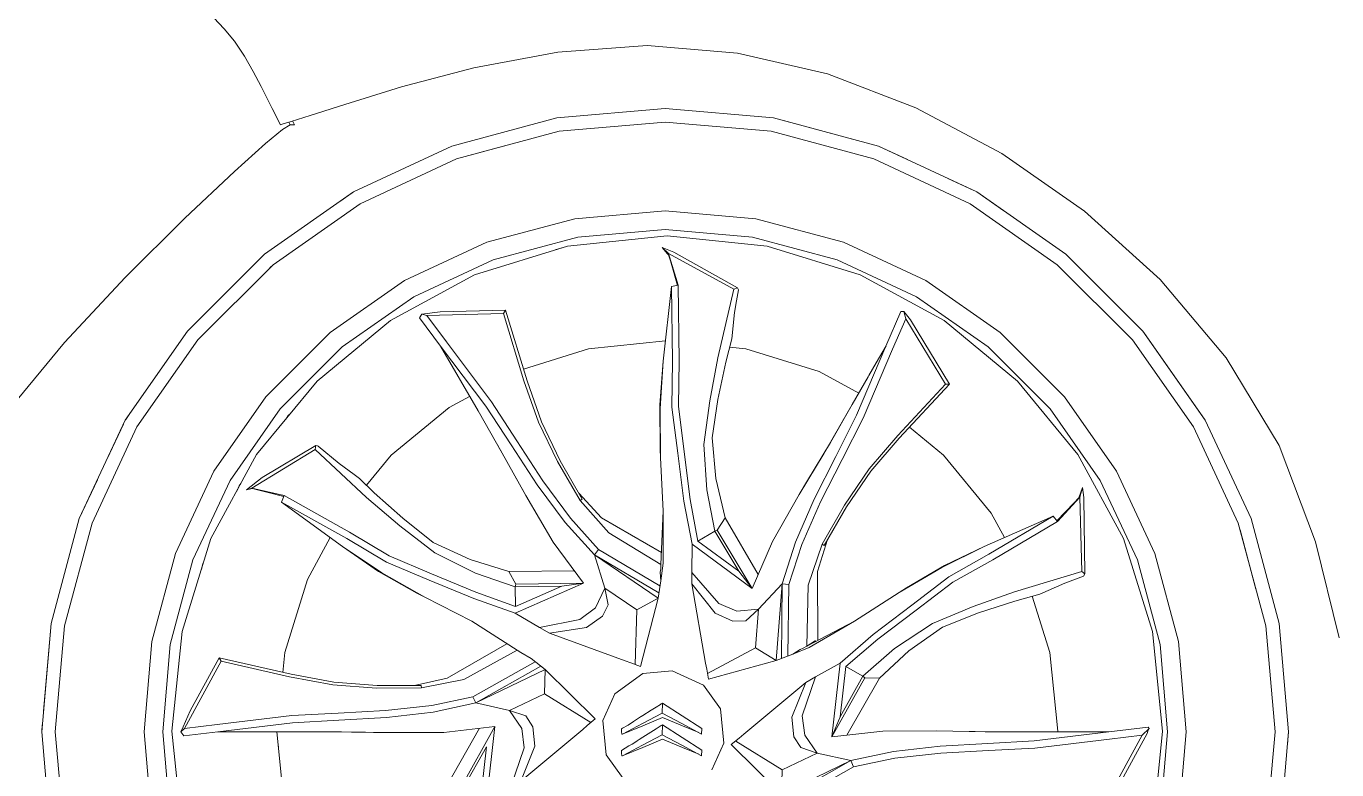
# Model space of a CAD drawing. Header units: millimetres. Extents: x -2562 to 1720, y -38 to 1439.
# Drawn here: x -2150 to -1462, y 269 to 660 of the extents above; entities that cross this region are included whole.
import ezdxf

# ---------------------------------------------------------------- set-up
doc = ezdxf.new("R2010")
doc.units = ezdxf.units.MM
doc.header["$MEASUREMENT"] = 0
for name, color, linetype, lineweight, true_color in [('CITROEN C4  01', 7, 'Continuous', 0, 0x9a0018), ('CITROEN C4  02', 7, 'Continuous', 0, 0xadadad), ('CITROEN C4  03', 7, 'Continuous', 0, 0x191922), ('CITROEN C4  04', 7, 'Continuous', 0, 0x151516)]:
    doc.layers.add(name, color=color, linetype=linetype, lineweight=lineweight, true_color=true_color)

msp = doc.modelspace()

# ---------------------------------------------------------------- linework, layer by layer
at = {"layer": 'CITROEN C4  01'}
for p, q in [((-2045.81, 658.73), (-2053.96, 667.16)), ((-2040.41, 652.12), (-2045.81, 658.73)), ((-2035.27, 644.38), (-2040.41, 652.12)), ((-1823.71, 649.84), (-1870.75, 646.37)), ((-1776.31, 645.92), (-1823.71, 649.84)), ((-2030.57, 636.24), (-2035.27, 644.38)), ((-1870.75, 646.37), (-1914.7, 638.24)), ((-1729.11, 634.94), (-1776.31, 645.92)), ((-2026.45, 628.44), (-2030.57, 636.24)), ((-1914.7, 638.24), (-1952.84, 628.17)), ((-1682.64, 617.21), (-1729.11, 634.94)), ((-2023.07, 621.7), (-2026.45, 628.44)), ((-1952.84, 628.17), (-1982.44, 618.9)), ((-2020.6, 616.76), (-2023.07, 621.7)), ((-2018.81, 613.18), (-2020.6, 616.76)), ((-2017.47, 610.5), (-2018.81, 613.18)), ((-2000.77, 613.16), (-2010.66, 610.06)), ((-1982.44, 618.9), (-2000.77, 613.16)), ((-1637.47, 593.09), (-1682.64, 617.21)), ((-2015.18, 605.82), (-2024.17, 598.45)), ((-2016.35, 608.28), (-2017.47, 610.5)), ((-2014.91, 608.73), (-2016.35, 608.28)), ((-2011.25, 608.28), (-2015.18, 605.82)), ((-2010.66, 610.06), (-2014.91, 608.73)), ((-2011.25, 608.28), (-2011.94, 609.66)), ((-2010.09, 608.28), (-2011.25, 608.28)), ((-2009.39, 608.28), (-2010.09, 608.28)), ((-2008.93, 608.28), (-2009.94, 610.28)), ((-2009.05, 608.28), (-2009.39, 608.28)), ((-2008.93, 608.28), (-2009.05, 608.28)), ((-2024.17, 598.45), (-2040.54, 583.71)), ((-1594.15, 562.88), (-1637.47, 593.09)), ((-2040.54, 583.71), (-2066.59, 559.14)), ((-2066.59, 559.14), (-2097.83, 528.08)), ((-1554.34, 527), (-1594.15, 562.88)), ((-2097.83, 528.08), (-2129.79, 493.84)), ((-1519.72, 485.83), (-1554.34, 527)), ((-2129.79, 493.84), (-2157.98, 459.76)), ((-1491.96, 439.78), (-1519.72, 485.83)), ((-1472.74, 389.23), (-1491.96, 439.78)), ((-1460.33, 338.79), (-1472.74, 389.23))]:
    msp.add_line(p, q, dxfattribs=at)
at = {"layer": 'CITROEN C4  02'}
for p, q in [((-1815.94, 543.84), (-1812.57, 540.57)), ((-1812.57, 540.57), (-1807.43, 523.97)), ((-1812.55, 539.87), (-1812.57, 540.57)), ((-1812.57, 540.57), (-1778.32, 521.92)), ((-1776.4, 522.67), (-1809.82, 541.28)), ((-1809.82, 541.28), (-1809.82, 541.28)), ((-1811.03, 523.33), (-1815.3, 484.04)), ((-1807.43, 523.97), (-1811.03, 523.33)), ((-1811.03, 523.33), (-1810.52, 484.18)), ((-1806.93, 484.5), (-1807.43, 523.97)), ((-1778.32, 521.92), (-1786.68, 485.93)), ((-1778.32, 521.92), (-1776.4, 522.67)), ((-1776.4, 522.67), (-1775.85, 521.59)), ((-1898.22, 510.87), (-1932.52, 510.08)), ((-1932.52, 510.08), (-1932.52, 510.08)), ((-1899.26, 509.13), (-1898.22, 510.87)), ((-1886.86, 473.83), (-1898.22, 510.87)), ((-1690.55, 510.11), (-1698.35, 492.02)), ((-1690.55, 510.11), (-1690.58, 510.05)), ((-1688, 506.33), (-1689.02, 510.2)), ((-1943.25, 506.79), (-1932.24, 492.02)), ((-1939.47, 508.14), (-1942.15, 508.87)), ((-1939.47, 508.14), (-1899.26, 509.13)), ((-1929.13, 494.25), (-1939.47, 508.14)), ((-1899.26, 509.13), (-1888.49, 473.84)), ((-1694.86, 490.44), (-1688, 506.33)), ((-1688, 506.33), (-1667.04, 472.01)), ((-1665.01, 471.98), (-1685.55, 505.74)), ((-1685.55, 505.74), (-1685.55, 505.74)), ((-1779.32, 495.85), (-1782.46, 483.65)), ((-1932.24, 492.02), (-1912.59, 457.97)), ((-1932.24, 492.02), (-1908.52, 460.48)), ((-1905.42, 462.68), (-1929.13, 494.25)), ((-1698.35, 492.02), (-1718.01, 457.97)), ((-1698.35, 492.02), (-1713.8, 455.7)), ((-1710.35, 454.12), (-1694.86, 490.44)), ((-1817.08, 461.1), (-1815.3, 484.04)), ((-1815.3, 484.04), (-1816.89, 459.24)), ((-1810.52, 484.18), (-1810.75, 459.92)), ((-1807.22, 460.43), (-1806.93, 484.5)), ((-1786.68, 485.93), (-1790.85, 463.33)), ((-1782.46, 483.65), (-1786.6, 464.05)), ((-1716.14, 461.26), (-1707.71, 475.86)), ((-1888.49, 473.84), (-1880.77, 452.12)), ((-1879.3, 452.29), (-1886.86, 473.83)), ((-1667.04, 472.01), (-1692.21, 445.04)), ((-1691.41, 443.62), (-1665.01, 471.98)), ((-1667.04, 472.01), (-1665.01, 471.98)), ((-1892.15, 442.28), (-1905.42, 462.68)), ((-1817.08, 461.1), (-1817.08, 461.1)), ((-1790.85, 463.33), (-1793.93, 440.33)), ((-1786.6, 464.05), (-1789.58, 443.92)), ((-1727.57, 441.46), (-1716.14, 461.26)), ((-1912.59, 457.97), (-1899.82, 435.86)), ((-1908.52, 460.48), (-1895.2, 440.15)), ((-1816.87, 437.9), (-1817.08, 461.1)), ((-1816.89, 459.24), (-1816.68, 433.3)), ((-1810.75, 459.92), (-1807.71, 435.7)), ((-1804.28, 436.41), (-1807.22, 460.43)), ((-1718.01, 457.97), (-1730.77, 435.86)), ((-1713.8, 455.7), (-1724.75, 434.01)), ((-1880.77, 452.12), (-1870.76, 431.42)), ((-1869.45, 431.78), (-1879.3, 452.29)), ((-1721.38, 432.43), (-1710.35, 454.12)), ((-1878.53, 421.3), (-1892.15, 442.28)), ((-1789.58, 443.92), (-1787.65, 422.45)), ((-1739.58, 421.4), (-1727.57, 441.46)), ((-1692.21, 445.04), (-1707.17, 427.49)), ((-1706.28, 426.31), (-1691.41, 443.62)), ((-2031.4, 417.37), (-1998.12, 437.71)), ((-1997.81, 439.75), (-2025.95, 422.92)), ((-1998.12, 437.71), (-1997.81, 439.75)), ((-1998.12, 437.71), (-1971.14, 412.48)), ((-1997.81, 439.75), (-1996.81, 439.7)), ((-1891.67, 421.02), (-1902.34, 440.22)), ((-1899.82, 435.86), (-1887.47, 413.6)), ((-1895.2, 440.15), (-1881.49, 419.14)), ((-1816.68, 433.3), (-1816.87, 437.9)), ((-1816.87, 437.9), (-1816.87, 437.9)), ((-1807.71, 435.7), (-1804.46, 410.56)), ((-1801.1, 411.37), (-1804.28, 436.41)), ((-1793.93, 440.33), (-1792.48, 416.55)), ((-1730.77, 435.86), (-1743.88, 414.03)), ((-1724.75, 434.01), (-1736.08, 411.62)), ((-1870.76, 431.42), (-1858.86, 410.92)), ((-1857.83, 411.61), (-1869.45, 431.78)), ((-1816.68, 433.3), (-1815.3, 405.48)), ((-1732.74, 410.14), (-1721.38, 432.43)), ((-1707.17, 427.49), (-1720.09, 408.47)), ((-1974.75, 422.53), (-1967.04, 414.96)), ((-1887.47, 413.6), (-1891.67, 421.02)), ((-1891.67, 421.02), (-1891.67, 421.02)), ((-1864.07, 401.63), (-1878.53, 421.3)), ((-1787.65, 422.45), (-1782.87, 401.79)), ((-1743.88, 414.03), (-1739.58, 421.4)), ((-1739.58, 421.4), (-1739.58, 421.4)), ((-1719.12, 407.52), (-1706.28, 426.31)), ((-2034.09, 416.61), (-2031.4, 417.37)), ((-2031.4, 417.37), (-2014.45, 413.53)), ((-2031.04, 417.18), (-2031.4, 417.37)), ((-2014.45, 413.53), (-2015.7, 410.09)), ((-1980.02, 394.23), (-2014.45, 413.53)), ((-1967.04, 414.96), (-1952.13, 401.58)), ((-1887.47, 413.6), (-1873.19, 389.11)), ((-1881.49, 419.14), (-1866.82, 399.32)), ((-1859.62, 414.72), (-1847.72, 401.79)), ((-1792.48, 416.55), (-1788.21, 394.9)), ((-1743.88, 414.03), (-1757.95, 389.42)), ((-1595.17, 417.79), (-1596.47, 412.65)), ((-1594.51, 412.46), (-1595.17, 417.79)), ((-2015.7, 410.09), (-1983.81, 386.75)), ((-2015.7, 410.09), (-1981.54, 390.96)), ((-1971.14, 412.48), (-1953.65, 397.56)), ((-1858.86, 410.92), (-1857.83, 411.61)), ((-1858.86, 410.92), (-1843.87, 393.87)), ((-1804.46, 410.56), (-1800.15, 387.94)), ((-1797.15, 389.62), (-1801.1, 411.37)), ((-1736.08, 411.62), (-1745.92, 389.01)), ((-1742.54, 387.78), (-1732.74, 410.14)), ((-1720.09, 408.47), (-1731.9, 387.92)), ((-1730.78, 387.37), (-1719.12, 407.52)), ((-1596.47, 412.65), (-1608.27, 399.9)), ((-1597.11, 412.25), (-1596.47, 412.65)), ((-1596.47, 412.65), (-1595.49, 373.67)), ((-1593.88, 372.38), (-1594.51, 412.46)), ((-1594.51, 412.46), (-1594.51, 412.46)), ((-1952.13, 401.58), (-1936.19, 388.94)), ((-1866.82, 399.32), (-1851.42, 382.32)), ((-1849.34, 385.21), (-1864.07, 401.63)), ((-1847.72, 401.79), (-1816.3, 383.67)), ((-1815.3, 377.94), (-1815.3, 405.48)), ((-1786.94, 395.28), (-1782.87, 401.79)), ((-1782.87, 401.79), (-1765.49, 372.09)), ((-1610.62, 402.7), (-1646.79, 386.75)), ((-1610.62, 402.7), (-1644.28, 382.68)), ((-1642.2, 379.73), (-1608.27, 399.9)), ((-1608.27, 399.9), (-1610.62, 402.7)), ((-1959.32, 381.94), (-1980.02, 394.23)), ((-1953.65, 397.56), (-1935.27, 383.4)), ((-1843.87, 393.87), (-1816.59, 377.31)), ((-1797.15, 389.62), (-1788.21, 394.9)), ((-1788.21, 394.9), (-1786.94, 395.28)), ((-1788.21, 394.9), (-1775.64, 373.8)), ((-1768.7, 364.72), (-1786.94, 395.28)), ((-1983.81, 386.75), (-1963.13, 372.97)), ((-1964.81, 373.71), (-1983.81, 386.75)), ((-1981.54, 390.96), (-1960.64, 378.62)), ((-1936.19, 388.94), (-1916.64, 379.88)), ((-1873.19, 389.11), (-1857.17, 367.45)), ((-1800.15, 387.94), (-1800.37, 373.19)), ((-1800.15, 387.94), (-1768.7, 364.72)), ((-1775.64, 373.8), (-1797.15, 389.62)), ((-1757.95, 389.42), (-1768.7, 364.72)), ((-1745.92, 389.01), (-1752.94, 367.17)), ((-1749.4, 366.82), (-1742.54, 387.78)), ((-1731.9, 387.92), (-1739.16, 366.41)), ((-1729.01, 390.43), (-1734.24, 373.7)), ((-1731.9, 387.92), (-1730.78, 387.37)), ((-1646.79, 386.75), (-1669.06, 375.74)), ((-1667.56, 376.8), (-1646.79, 386.75)), ((-1960.64, 378.62), (-1938.15, 369.14)), ((-1937.05, 372.48), (-1959.32, 381.94)), ((-1935.27, 383.4), (-1913.95, 372.76)), ((-1916.64, 379.88), (-1896.36, 373.7)), ((-1849.34, 385.21), (-1851.42, 382.32)), ((-1851.42, 382.32), (-1845.99, 364.95)), ((-1851.42, 382.32), (-1818.02, 359.57)), ((-1817.61, 362.38), (-1851.42, 382.32)), ((-1817.05, 366.1), (-1849.34, 385.21)), ((-1815.3, 383.07), (-1815.3, 378)), ((-1644.28, 382.68), (-1665.41, 370.75)), ((-1663.19, 367.95), (-1642.2, 379.73)), ((-1964.81, 373.71), (-1964.82, 373.71)), ((-1944.63, 362.3), (-1964.81, 373.71)), ((-1963.13, 372.97), (-1940.56, 360.18)), ((-1913.78, 362.71), (-1937.05, 372.48)), ((-1913.95, 372.76), (-1893.07, 365.63)), ((-1896.36, 373.7), (-1861.96, 373.92)), ((-1892.76, 366.92), (-1896.36, 373.7)), ((-1816.89, 373.28), (-1816.61, 374.99)), ((-1816.66, 368.76), (-1816.89, 373.28)), ((-1816.66, 368.76), (-1815.3, 377.94)), ((-1816.59, 377.31), (-1816.61, 374.99)), ((-1816.59, 377.31), (-1816.59, 377.31)), ((-1815.3, 377.94), (-1815.3, 377.94)), ((-1786.11, 356.9), (-1800.37, 373.19)), ((-1800.3, 367.21), (-1800.37, 373.19)), ((-1800.37, 373.19), (-1800.37, 373.19)), ((-1775.64, 373.8), (-1768.7, 364.72)), ((-1734.24, 373.7), (-1734.2, 337.43)), ((-1669.06, 375.74), (-1691.42, 362.58)), ((-1687.54, 365.02), (-1667.56, 376.8)), ((-1667.56, 376.8), (-1667.56, 376.8)), ((-1595.49, 373.67), (-1630.83, 362.91)), ((-1595.49, 373.67), (-1593.88, 372.38)), ((-1593.88, 372.38), (-1594.61, 371.25)), ((-1938.15, 369.14), (-1914.76, 359.4)), ((-1893.07, 365.63), (-1892.76, 366.92)), ((-1893.07, 365.63), (-1868.51, 365.98)), ((-1892.97, 355.26), (-1893.07, 365.63)), ((-1893.01, 351.82), (-1857.17, 367.45)), ((-1868.51, 365.98), (-1892.97, 355.26)), ((-1857.17, 367.45), (-1892.76, 366.92)), ((-1868.51, 365.98), (-1857.17, 367.45)), ((-1857.17, 367.45), (-1857.17, 367.45)), ((-1845.99, 364.95), (-1850.9, 354.64)), ((-1829.25, 353.51), (-1845.99, 364.95)), ((-1845.99, 364.95), (-1844.16, 356.13)), ((-1818.02, 359.57), (-1816.66, 368.76)), ((-1788.1, 351.74), (-1800.3, 367.21)), ((-1800.3, 367.21), (-1793.05, 325.44)), ((-1752.94, 367.17), (-1765.27, 353.79)), ((-1752.94, 367.17), (-1755.94, 326.88)), ((-1753.3, 327.92), (-1752.94, 367.17)), ((-1749.4, 366.82), (-1752.94, 367.17)), ((-1749.81, 329.3), (-1749.4, 366.82)), ((-1739.16, 366.41), (-1739.87, 334.5)), ((-1691.42, 362.58), (-1687.54, 365.02)), ((-1687.54, 365.02), (-1687.54, 365.02)), ((-1665.41, 370.75), (-1684.86, 356.01)), ((-1682.52, 353.39), (-1663.19, 367.95)), ((-1940.56, 360.18), (-1944.63, 362.3)), ((-1944.62, 362.3), (-1944.63, 362.3)), ((-1940.56, 360.18), (-1915.77, 347.47)), ((-1914.76, 359.4), (-1893.01, 351.82)), ((-1892.97, 355.26), (-1913.78, 362.71)), ((-1818.02, 359.57), (-1829.25, 353.51)), ((-1827.33, 323.77), (-1818.02, 359.57)), ((-1768.7, 364.72), (-1768.7, 364.72)), ((-1691.42, 362.58), (-1714.82, 347.47)), ((-1630.83, 362.91), (-1652.5, 355.23)), ((-1630.73, 358.1), (-1649.77, 351.88)), ((-1617.64, 361.74), (-1630.73, 358.1)), ((-1893.01, 351.82), (-1880.35, 344.26)), ((-1859.11, 348.46), (-1850.9, 354.64)), ((-1844.16, 356.13), (-1847.25, 350.13)), ((-1830.13, 324.86), (-1829.25, 353.51)), ((-1778.74, 347.47), (-1788.1, 351.74)), ((-1786.11, 356.9), (-1776.66, 352.88)), ((-1765.27, 353.79), (-1776.66, 352.88)), ((-1765.27, 353.79), (-1771.99, 347.79)), ((-1766.81, 333.57), (-1765.27, 353.79)), ((-1684.86, 356.01), (-1705, 340.63)), ((-1702.62, 338.12), (-1682.52, 353.39)), ((-1652.5, 355.23), (-1673.96, 346.39)), ((-1649.77, 351.88), (-1668.69, 344.4)), ((-1915.93, 347.55), (-1915.6, 347.36)), ((-1915.77, 347.47), (-1915.77, 347.47)), ((-1859.11, 348.46), (-1880.35, 344.26)), ((-1875.13, 341.32), (-1880.35, 344.26)), ((-1880.35, 344.26), (-1880.35, 344.26)), ((-1855.64, 344.15), (-1875.13, 341.32)), ((-1847.25, 350.13), (-1855.64, 344.15)), ((-1771.99, 347.79), (-1778.74, 347.47)), ((-1738.67, 333.7), (-1714.82, 347.47)), ((-1714.82, 347.47), (-1714.82, 347.47)), ((-1714.82, 347.47), (-1714.82, 347.47)), ((-1673.96, 346.39), (-1693.83, 333.25)), ((-1668.69, 344.4), (-1686.31, 332)), ((-1875.13, 341.32), (-1835.34, 326.72)), ((-1739.87, 334.5), (-1735.54, 337.24)), ((-1736.22, 336.82), (-1735.54, 337.24)), ((-1735.54, 337.24), (-1735.14, 336.95)), ((-1705, 340.63), (-1722.44, 325.58)), ((-1719.48, 323.83), (-1702.62, 338.12)), ((-1928.78, 317.54), (-1897.38, 335.7)), ((-1920.01, 316.92), (-1892.02, 332.26)), ((-1892.02, 332.26), (-1892.02, 332.26)), ((-1890.07, 331.12), (-1884.65, 327.93)), ((-1792.06, 320.01), (-1766.81, 333.57)), ((-1755.94, 326.88), (-1766.81, 333.57)), ((-1747.31, 330.29), (-1738.67, 333.7)), ((-1743.5, 332.74), (-1747.31, 330.29)), ((-1744.38, 331.45), (-1747.31, 330.29)), ((-1741.91, 333.34), (-1743.5, 332.74)), ((-1743.5, 332.74), (-1743.5, 332.74)), ((-1739.87, 334.5), (-1741.91, 333.34)), ((-1739.87, 334.5), (-1739.87, 334.5)), ((-1739.87, 334.5), (-1739.87, 334.5)), ((-1734.23, 336.26), (-1738.67, 333.7)), ((-1738.67, 333.7), (-1738.67, 333.7)), ((-1693.83, 333.25), (-1710.44, 318.72)), ((-1686.31, 332), (-1701.81, 317.54)), ((-2066.76, 291.26), (-2047.52, 326.58)), ((-2048.51, 328.36), (-2063.81, 300.38)), ((-2010.75, 319.67), (-2048.51, 328.36)), ((-2047.52, 326.58), (-2048.51, 328.36)), ((-2047.52, 326.58), (-2011.58, 318.26)), ((-1882.54, 326.25), (-1915.24, 307.85)), ((-1879.6, 323.92), (-1913.78, 304.61)), ((-1888.68, 329.99), (-1888.68, 329.99)), ((-1877.38, 322.16), (-1884.65, 327.93)), ((-1832.32, 325.7), (-1835.34, 326.72)), ((-1835.34, 326.72), (-1835.34, 326.72)), ((-1827.33, 323.77), (-1832.32, 325.7)), ((-1793.05, 325.45), (-1793.05, 325.44)), ((-1792.42, 322.32), (-1793.05, 325.44)), ((-1791.6, 317.04), (-1755.94, 326.88)), ((-1755.94, 326.88), (-1747.31, 330.29)), ((-1722.44, 325.58), (-1735.32, 318.4)), ((-1722.44, 325.58), (-1726.82, 286.73)), ((-1722.42, 297.29), (-1719.48, 323.83)), ((-1719.48, 323.83), (-1710.44, 318.72)), ((-2011.58, 318.26), (-1988.9, 314.08)), ((-1988.32, 315.45), (-2010.75, 319.67)), ((-1945.87, 313.7), (-1928.78, 317.54)), ((-1942.26, 312.46), (-1920.01, 316.92)), ((-1913.78, 304.61), (-1877.38, 322.16)), ((-1877.38, 322.16), (-1877.74, 309.4)), ((-1851.03, 296.2), (-1877.38, 322.16)), ((-1840.76, 309.46), (-1826.01, 320.02)), ((-1826.01, 320.02), (-1810.71, 321.51)), ((-1810.71, 321.51), (-1794.19, 314.02)), ((-1791.6, 317.04), (-1792.42, 322.32)), ((-1742.29, 297.9), (-1735.32, 318.4)), ((-1740.47, 315.35), (-1735.32, 318.4)), ((-1735.32, 318.4), (-1735.32, 318.4)), ((-1726.82, 286.73), (-1709.48, 317.81)), ((-1710.44, 318.72), (-1722.42, 297.29)), ((-1701.81, 317.54), (-1718.83, 287.64)), ((-1710.44, 318.72), (-1709.48, 317.81)), ((-1709.48, 317.81), (-1701.81, 317.54)), ((-1988.9, 314.08), (-1965.97, 312.41)), ((-1965.62, 313.72), (-1988.32, 315.45)), ((-1965.97, 312.41), (-1942.26, 312.46)), ((-1942.35, 313.7), (-1965.62, 313.72)), ((-1942.26, 312.46), (-1942.35, 313.7)), ((-1794.19, 314.02), (-1785.25, 301.52)), ((-1740.47, 315.35), (-1773.01, 288.19)), ((-1747.76, 297.05), (-1740.47, 315.35)), ((-1936.83, 303.31), (-1961.09, 300.62)), ((-1915.24, 307.85), (-1936.83, 303.31)), ((-1936.19, 299.77), (-1913.78, 304.61)), ((-1915.24, 307.85), (-1913.78, 304.61)), ((-1913.78, 304.61), (-1896.02, 300.62)), ((-1877.74, 309.4), (-1896.02, 300.62)), ((-1853.37, 294.31), (-1877.74, 309.4)), ((-1847.12, 295.46), (-1840.76, 309.46)), ((-1815.78, 304.43), (-1816.37, 304.14)), ((-1815.78, 304.43), (-1815.91, 299.21)), ((-1805.42, 297.8), (-1815.78, 304.43)), ((-2010.37, 298.01), (-2049.57, 293.27)), ((-1986.07, 299.31), (-2010.37, 298.01)), ((-1961.09, 300.62), (-1986.07, 299.31)), ((-1985.75, 295.6), (-1960.7, 296.98)), ((-1960.7, 296.98), (-1936.19, 299.77)), ((-1896.02, 300.62), (-1889.54, 291.21)), ((-1896.02, 300.62), (-1887.47, 297.8)), ((-1887.47, 297.8), (-1883.81, 292.12)), ((-1851.03, 296.2), (-1855.19, 292.84)), ((-1827.08, 297.42), (-1826.87, 297.55)), ((-1826.87, 297.55), (-1826.03, 298.08)), ((-1815.91, 299.21), (-1826.27, 293.74)), ((-1825.99, 292.62), (-1815.63, 296.92)), ((-1815.91, 299.21), (-1805.55, 293.74)), ((-1815.63, 296.92), (-1805.27, 292.62)), ((-1795.06, 291.16), (-1805.42, 297.8)), ((-1785.25, 301.52), (-1783.48, 283.46)), ((-1746.78, 286.8), (-1747.76, 297.05)), ((-1742.29, 297.9), (-1741.05, 287.71)), ((-1722.42, 297.29), (-1726.82, 286.73)), ((-2066.76, 291.26), (-2068.62, 289.42)), ((-2067.14, 287.36), (-2049.19, 289.46)), ((-2049.57, 293.27), (-2066.76, 291.26)), ((-2049.19, 289.46), (-2010.01, 294.24)), ((-2049.19, 289.46), (-2009.87, 289.46)), ((-1990.77, 289.46), (-2013.63, 289.46)), ((-2010.01, 294.24), (-1985.75, 295.6)), ((-2009.87, 289.46), (-1984.35, 289.46)), ((-1967.39, 289.08), (-1990.77, 289.46)), ((-1984.35, 289.46), (-1958.89, 289.03)), ((-1958.89, 289.03), (-1967.39, 289.08)), ((-1967.39, 289.08), (-1967.39, 289.08)), ((-1958.89, 289.03), (-1930.54, 289.15)), ((-1930.54, 289.15), (-1903.77, 292.19)), ((-1928.78, 261.38), (-1911.76, 291.28)), ((-1903.77, 292.19), (-1921.11, 261.11)), ((-1908.16, 253.34), (-1903.77, 292.19)), ((-1903.77, 292.19), (-1903.77, 292.19)), ((-1890.12, 263.57), (-1857.58, 290.73)), ((-1888.3, 281.02), (-1889.54, 291.21)), ((-1883.81, 292.12), (-1882.83, 281.87)), ((-1855.19, 292.84), (-1857.58, 290.73)), ((-1857.58, 290.73), (-1857.58, 290.73)), ((-1845.35, 277.4), (-1847.12, 295.46)), ((-1837.23, 291.03), (-1836.67, 291.38)), ((-1837.15, 289.64), (-1837.23, 291.03)), ((-1837.08, 288.25), (-1837.15, 289.64)), ((-1836.63, 288.27), (-1826.27, 293.74)), ((-1836.35, 288.32), (-1825.99, 292.62)), ((-1815.78, 293.04), (-1816.34, 292.77)), ((-1815.78, 293.04), (-1815.91, 287.82)), ((-1805.42, 286.41), (-1815.78, 293.04)), ((-1795.19, 288.27), (-1805.55, 293.74)), ((-1805.54, 293.74), (-1805.55, 293.74)), ((-1805.27, 292.62), (-1796.66, 289.05)), ((-1795.19, 288.27), (-1795.06, 291.16)), ((-1700.06, 289.77), (-1726.82, 286.73)), ((-1671.71, 289.89), (-1700.06, 289.77)), ((-1646.24, 289.46), (-1671.71, 289.89)), ((-1671.71, 289.89), (-1663.2, 289.84)), ((-1663.2, 289.84), (-1639.83, 289.46)), ((-1663.2, 289.84), (-1663.2, 289.84)), ((-1620.72, 289.46), (-1646.24, 289.46)), ((-1581.4, 289.46), (-1620.72, 289.46)), ((-1581.4, 289.46), (-1620.58, 284.68)), ((-1616.96, 289.46), (-1620.06, 289.46)), ((-1616.96, 289.46), (-1598.85, 289.46)), ((-1560.64, 291.89), (-1581.4, 289.46)), ((-1563.83, 287.66), (-1560.19, 291.26)), ((-1837.08, 288.25), (-1836.64, 288.29)), ((-1836.63, 288.27), (-1836.35, 288.32)), ((-1836.63, 276.88), (-1826.27, 282.35)), ((-1836.35, 288.32), (-1836.35, 288.32)), ((-1827.08, 286.03), (-1826.87, 286.16)), ((-1826.87, 286.16), (-1826.03, 286.69)), ((-1815.91, 287.82), (-1826.27, 282.35)), ((-1825.99, 281.23), (-1815.63, 285.53)), ((-1815.91, 287.82), (-1805.55, 282.35)), ((-1815.63, 285.53), (-1805.27, 281.23)), ((-1795.19, 276.88), (-1805.55, 282.35)), ((-1805.54, 282.35), (-1805.55, 282.35)), ((-1795.06, 279.77), (-1805.42, 286.41)), ((-1783.48, 283.46), (-1789.83, 269.46)), ((-1779.57, 282.72), (-1775.4, 286.08)), ((-1779.57, 282.72), (-1753.21, 256.76)), ((-1777.22, 284.61), (-1752.85, 269.52)), ((-1775.4, 286.08), (-1773.01, 288.19)), ((-1773.01, 288.19), (-1773.01, 288.19)), ((-1743.13, 281.12), (-1746.78, 286.8)), ((-1734.57, 278.3), (-1741.05, 287.71)), ((-1726.82, 286.73), (-1726.82, 286.73)), ((-1644.84, 283.32), (-1669.89, 281.94)), ((-1620.58, 284.68), (-1644.84, 283.32)), ((-1620.22, 280.91), (-1581.02, 285.65)), ((-1563.83, 287.66), (-1583.08, 252.34)), ((-1582.09, 250.56), (-1561.28, 288.61)), ((-1581.02, 285.65), (-1563.83, 287.66)), ((-1920.15, 260.2), (-1908.17, 281.63)), ((-1908.17, 281.63), (-1911.11, 255.09)), ((-1888.3, 281.02), (-1895.28, 260.52)), ((-1882.83, 281.87), (-1890.12, 263.57)), ((-1836.4, 264.9), (-1845.35, 277.4)), ((-1837.23, 279.64), (-1833.3, 282.11)), ((-1837.15, 278.25), (-1837.23, 279.64)), ((-1837.08, 276.86), (-1837.15, 278.25)), ((-1837.08, 276.86), (-1836.64, 276.9)), ((-1836.63, 276.88), (-1836.35, 276.93)), ((-1836.35, 276.93), (-1825.99, 281.23)), ((-1836.35, 276.93), (-1836.35, 276.93)), ((-1805.27, 281.23), (-1796.66, 277.66)), ((-1795.19, 276.88), (-1795.06, 279.77)), ((-1752.85, 269.52), (-1734.57, 278.3)), ((-1734.57, 278.3), (-1743.13, 281.12)), ((-1716.82, 274.31), (-1734.57, 278.3)), ((-1694.4, 279.15), (-1716.82, 274.31)), ((-1715.35, 271.07), (-1693.77, 275.61)), ((-1669.89, 281.94), (-1694.4, 279.15)), ((-1693.77, 275.61), (-1669.5, 278.3)), ((-1669.5, 278.3), (-1644.52, 279.61)), ((-1644.52, 279.61), (-1620.22, 280.91)), ((-1716.82, 274.31), (-1753.21, 256.76)), ((-1753.21, 256.76), (-1752.85, 269.52)), ((-1750.99, 255), (-1716.82, 274.31)), ((-1748.05, 252.67), (-1715.35, 271.07)), ((-1715.35, 271.07), (-1716.82, 274.31))]:
    msp.add_line(p, q, dxfattribs=at)
at = {"layer": 'CITROEN C4  02', "flags": 128}
for points in [[(-1809.82, 541.28), (-1813.19, 542.77), (-1815.8, 543.79), (-1815.94, 543.84)], [(-1815.94, 543.84), (-1815.86, 543.75), (-1813.19, 540.61), (-1812.55, 539.87), (-1811.59, 536.76), (-1807.89, 523.89)], [(-1779.32, 495.85), (-1777.82, 509.59), (-1776.8, 515.77), (-1775.85, 521.59), (-1775.85, 521.59)], [(-1932.52, 510.08), (-1942.15, 508.87), (-1943.25, 506.79), (-1943.25, 506.79)], [(-1685.55, 505.74), (-1689.02, 510.2), (-1690.55, 510.11)], [(-1698.3, 492.12), (-1703.46, 483.2), (-1707.32, 476.54), (-1707.71, 475.86)], [(-1974.75, 422.53), (-1977.57, 424.6), (-1985.42, 430.36), (-1996.6, 439.53), (-1996.81, 439.7), (-1996.81, 439.7)], [(-2025.95, 422.92), (-2025.95, 422.92), (-2034.09, 416.61)], [(-2034.09, 416.61), (-2031.04, 417.18), (-2029.14, 416.74), (-2023.54, 415.34), (-2014.61, 413.11)], [(-1595.17, 417.79), (-1597.11, 412.25), (-1599.54, 409.64), (-1604.04, 404.97), (-1608.58, 400.27)], [(-1815.3, 405.48), (-1816.59, 377.31), (-1816.59, 377.31)], [(-1617.64, 361.74), (-1617.58, 361.76), (-1604.5, 367.52), (-1594.61, 371.25), (-1594.61, 371.25)], [(-1890.07, 331.12), (-1892.02, 332.26), (-1915.77, 347.47), (-1915.77, 347.47)], [(-1739.87, 334.5), (-1739.87, 334.5), (-1714.82, 347.47), (-1714.82, 347.47)], [(-1816.37, 304.14), (-1816.37, 304.14), (-1816.81, 303.86), (-1819.02, 302.44), (-1821.61, 300.83), (-1826.03, 298.08), (-1826.03, 298.08)], [(-2063.81, 300.38), (-2063.81, 300.38), (-2067.46, 292.08), (-2068.5, 289.74), (-2068.62, 289.42), (-2067.14, 287.36), (-2067.12, 287.36)], [(-1827.08, 297.42), (-1827.08, 297.42), (-1827.13, 297.38), (-1827.2, 297.33), (-1827.81, 296.9), (-1831, 294.8), (-1833.8, 292.95), (-1834.04, 292.79), (-1836.67, 291.38), (-1836.67, 291.38)], [(-1816.34, 292.77), (-1816.34, 292.77), (-1819.02, 291.05), (-1826.03, 286.69), (-1826.03, 286.69)], [(-1581.4, 289.46), (-1589.8, 289.46), (-1589.93, 289.46), (-1598.85, 289.46)], [(-1561.28, 288.61), (-1561.28, 288.61), (-1560.78, 289.74), (-1560.19, 291.26), (-1560.64, 291.89), (-1560.66, 291.89)], [(-1827.08, 286.03), (-1827.08, 286.03), (-1827.13, 285.99), (-1827.93, 285.43), (-1829.01, 284.68), (-1829.18, 284.56), (-1831.7, 282.96), (-1832.28, 282.65), (-1833.3, 282.11), (-1833.3, 282.11)]]:
    msp.add_lwpolyline(points, dxfattribs=at)
at = {"layer": 'CITROEN C4  03'}
for p, q in [((-1860.13, 549.29), (-1814.31, 553.3)), ((-1814.31, 553.3), (-1768.49, 549.29)), ((-1865.56, 544.58), (-1914.41, 529.39)), ((-1904.55, 537.38), (-1860.13, 549.29)), ((-1872.01, 542.57), (-1866.19, 544.38)), ((-1813.19, 549.87), (-1865.56, 544.58)), ((-1760.82, 544.58), (-1813.19, 549.87)), ((-1768.49, 549.29), (-1724.06, 537.38)), ((-1711.97, 529.39), (-1760.82, 544.58)), ((-1946.24, 517.95), (-1904.55, 537.38)), ((-1724.06, 537.38), (-1682.38, 517.95)), ((-1914.41, 529.39), (-1958.59, 505.38)), ((-1667.78, 505.38), (-1711.97, 529.39)), ((-1983.91, 491.56), (-1946.24, 517.95)), ((-1682.38, 517.95), (-1644.7, 491.56)), ((-1958.59, 505.38), (-1997.07, 473.63)), ((-1629.31, 473.63), (-1667.78, 505.38)), ((-2016.44, 459.04), (-1983.91, 491.56)), ((-1888.75, 479.99), (-1854.5, 490.63)), ((-1854.5, 490.63), (-1814.14, 494.7)), ((-1780.44, 491.49), (-1771.87, 490.63)), ((-1771.87, 490.63), (-1733.44, 478.69)), ((-1644.7, 491.56), (-1612.18, 459.04)), ((-1733.44, 478.69), (-1712.61, 467.38)), ((-1997.07, 473.63), (-2028.83, 435.15)), ((-1597.55, 435.15), (-1629.31, 473.63)), ((-1927.77, 459.78), (-1917, 465.62)), ((-2042.82, 421.37), (-2016.44, 459.04)), ((-2012.2, 455.49), (-2013.08, 454.23)), ((-2011.3, 456.39), (-2012.2, 455.49)), ((-1958.15, 434.71), (-1927.77, 459.78)), ((-1612.18, 459.04), (-1585.8, 421.36)), ((-1686.03, 449.4), (-1668.23, 434.71)), ((-2028.83, 435.15), (-2052.83, 390.96)), ((-1971.13, 418.98), (-1958.15, 434.71)), ((-1668.23, 434.71), (-1643.16, 404.32)), ((-1573.54, 390.96), (-1597.55, 435.15)), ((-2062.26, 379.68), (-2042.82, 421.37)), ((-2037.09, 419.94), (-2038.03, 418.6)), ((-1585.8, 421.36), (-1566.36, 379.68)), ((-2038.03, 418.6), (-2039.3, 415.87)), ((-1643.16, 404.32), (-1636.16, 391.44)), ((-2052.83, 390.96), (-2068.02, 342.11)), ((-2002.13, 369.5), (-1990.22, 391.44)), ((-1558.36, 342.11), (-1573.54, 390.96)), ((-2074.16, 335.25), (-2062.26, 379.68)), ((-2056.67, 378.62), (-2057.06, 377.79)), ((-1566.36, 379.68), (-1554.45, 335.25)), ((-2057.06, 377.79), (-2057.87, 374.77)), ((-2014.07, 331.06), (-2002.13, 369.5)), ((-1621.5, 360.67), (-1612.3, 331.06)), ((-2068.02, 342.11), (-2073.31, 289.74)), ((-1553.06, 289.74), (-1558.36, 342.11)), ((-2078.17, 289.43), (-2074.16, 335.25)), ((-2015.12, 320.67), (-2014.07, 331.06)), ((-1612.3, 331.06), (-1608.13, 289.74)), ((-1554.45, 335.25), (-1550.44, 289.43)), ((-2074.16, 243.61), (-2078.17, 289.43)), ((-2073.31, 289.74), (-2068.02, 237.38)), ((-2014.07, 248.43), (-2018.21, 289.46)), ((-1608.13, 289.74), (-1608.16, 289.46)), ((-1558.36, 237.38), (-1553.06, 289.74)), ((-1550.44, 289.43), (-1554.45, 243.61)), ((-2017.55, 282.91), (-2017.36, 281.01))]:
    msp.add_line(p, q, dxfattribs=at)
at = {"layer": 'CITROEN C4  04'}
for p, q in [((-1871.16, 611.85), (-1814.31, 616.82)), ((-1814.31, 616.82), (-1757.46, 611.85)), ((-1926.28, 597.08), (-1871.16, 611.85)), ((-1869.92, 604.84), (-1814.31, 609.7)), ((-1814.31, 609.7), (-1758.69, 604.84)), ((-1814.31, 609.7), (-1758.69, 604.84)), ((-1757.46, 611.85), (-1702.33, 597.08)), ((-1754.8, 611.14), (-1702.33, 597.08)), ((-1923.85, 590.39), (-1869.92, 604.84)), ((-1758.69, 604.84), (-1704.77, 590.39)), ((-1978, 572.96), (-1926.28, 597.08)), ((-1923.85, 590.39), (-1897.9, 597.34)), ((-1702.33, 597.08), (-1650.61, 572.96)), ((-1702.33, 597.08), (-1687.09, 589.97)), ((-1974.44, 566.8), (-1923.85, 590.39)), ((-1704.77, 590.39), (-1654.17, 566.8)), ((-1665.85, 580.07), (-1652.14, 573.67)), ((-2024.75, 540.23), (-1978, 572.96)), ((-1985.11, 567.98), (-1978.71, 572.46)), ((-1650.61, 572.96), (-1603.87, 540.23)), ((-1650.61, 572.96), (-1636.4, 563.01)), ((-2020.17, 534.78), (-1974.44, 566.8)), ((-1654.17, 566.8), (-1608.44, 534.77)), ((-1861.83, 558.94), (-1907.91, 546.6)), ((-1814.31, 563.1), (-1861.83, 558.94)), ((-1766.78, 558.94), (-1814.31, 563.1)), ((-1720.71, 546.6), (-1766.78, 558.94)), ((-2024.75, 540.23), (-2017.64, 545.21)), ((-1907.91, 546.6), (-1951.14, 526.44)), ((-1677.47, 526.44), (-1720.71, 546.6)), ((-2065.1, 499.88), (-2024.75, 540.23)), ((-2065.1, 499.88), (-2024.75, 540.23)), ((-1603.87, 540.23), (-1563.51, 499.88)), ((-2059.65, 495.3), (-2020.17, 534.78)), ((-2021.91, 533.04), (-2020.17, 534.78)), ((-1608.44, 534.77), (-1568.97, 495.3)), ((-1951.14, 526.44), (-1990.22, 499.08)), ((-1638.4, 499.08), (-1677.47, 526.44)), ((-1577.73, 514.09), (-1563.51, 499.88)), ((-2097.83, 453.13), (-2065.1, 499.88)), ((-2067.59, 496.32), (-2065.1, 499.88)), ((-1990.22, 499.08), (-2023.95, 465.34)), ((-1604.66, 465.34), (-1638.4, 499.08)), ((-1563.51, 499.88), (-1530.78, 453.13)), ((-1563.01, 499.16), (-1530.78, 453.13)), ((-2091.67, 449.57), (-2059.65, 495.3)), ((-1568.97, 495.3), (-1536.94, 449.57)), ((-2023.95, 465.34), (-2051.31, 426.27)), ((-1577.3, 426.27), (-1604.66, 465.34)), ((-2097.59, 453.48), (-2095.35, 456.68)), ((-2121.95, 401.41), (-2097.83, 453.13)), ((-2115.26, 398.97), (-2091.67, 449.57)), ((-2107.31, 432.81), (-2098.78, 451.1)), ((-1536.94, 449.57), (-1513.35, 398.97)), ((-1530.78, 453.13), (-1506.66, 401.41)), ((-1530.78, 453.13), (-1506.66, 401.41)), ((-2121.95, 401.41), (-2112.48, 421.73)), ((-2051.31, 426.27), (-2071.47, 383.03)), ((-1557.14, 383.03), (-1577.3, 426.27)), ((-2136.72, 346.28), (-2121.95, 401.41)), ((-2136.72, 346.28), (-2121.95, 401.41)), ((-1506.66, 401.41), (-1491.89, 346.28)), ((-1506.66, 401.41), (-1491.89, 346.28)), ((-2129.71, 345.05), (-2115.26, 398.97)), ((-1513.35, 398.97), (-1498.9, 345.05)), ((-1512.42, 395.51), (-1504.08, 364.37)), ((-2071.47, 383.03), (-2083.82, 336.96)), ((-1544.8, 336.96), (-1557.14, 383.03)), ((-2141.7, 289.43), (-2136.72, 346.28)), ((-2140.75, 300.27), (-2136.72, 346.28)), ((-2134.58, 289.43), (-2129.71, 345.05)), ((-1498.9, 345.05), (-1494.04, 289.43)), ((-1491.89, 346.28), (-1486.92, 289.43)), ((-1491.89, 346.28), (-1486.92, 289.43)), ((-2083.82, 336.96), (-2087.98, 289.43)), ((-1540.64, 289.43), (-1544.8, 336.96)), ((-2141.7, 289.43), (-2141.37, 293.11)), ((-2136.72, 232.58), (-2141.7, 289.43)), ((-2136.75, 232.94), (-2141.7, 289.43)), ((-2129.71, 233.82), (-2134.58, 289.43)), ((-2087.98, 289.43), (-2083.82, 241.91)), ((-1544.8, 241.91), (-1540.64, 289.43)), ((-1494.04, 289.43), (-1498.9, 233.82)), ((-1486.92, 289.43), (-1491.89, 232.58)), ((-1486.92, 289.43), (-1487.5, 282.76))]:
    msp.add_line(p, q, dxfattribs=at)

doc.saveas('drawing.dxf')
